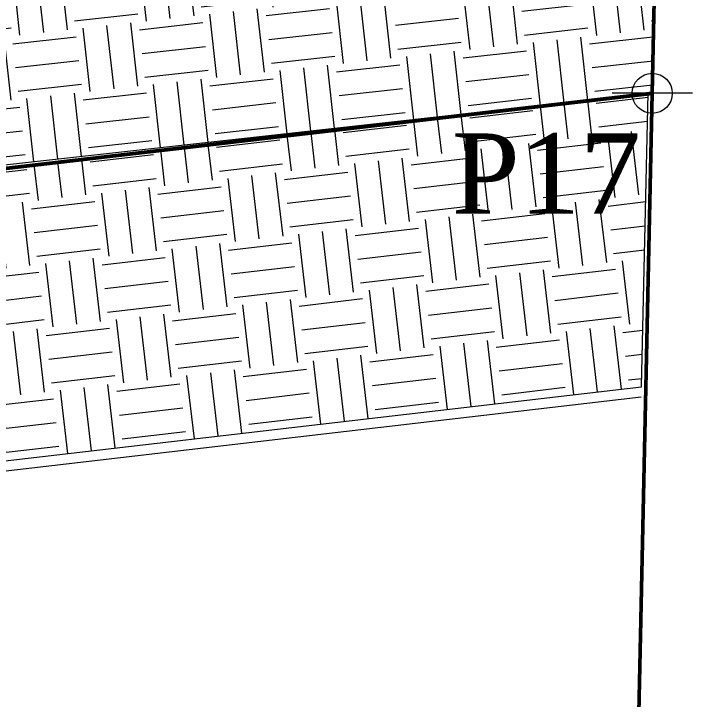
# Model space of a CAD drawing. Header units: metres. Extents: x 2 to 659295185, y -28 to 1124222152.
# Drawn here: x 658246.796 to 658250.199, y 1124117.508 to 1124120.926 of the extents above; entities that cross this region are included whole.
import ezdxf

# ---------------------------------------------------------------- set-up
doc = ezdxf.new("R2010")
doc.units = ezdxf.units.M
doc.header["$MEASUREMENT"] = 0
doc.layers.add('DPIC_Poligonal', color=7, linetype='CONTINUOUS', lineweight=60, true_color=0xc3472d)
doc.layers.add('DPIC_Poligonal General', color=7, linetype='CONTINUOUS', lineweight=50, true_color=0x008fc5)
doc.layers.add('DPIC_Poligonal P4', color=242, linetype='CONTINUOUS', lineweight=50)
doc.layers.add('DPIC_Poligonal P5', color=34, linetype='CONTINUOUS', lineweight=50)
doc.styles.add('ESTILO2', font='times.ttf')

# ---------------------------------------------------------------- blocks, each defined once
blk = doc.blocks.new('*U1474')
at = {"layer": 'DPIC_Poligonal P4', "linetype": 'Continuous', "lineweight": 9}
for p, q in [((1.3964, 0.6), (1.3964, 0.2)), ((1.5964, 0.4), (1.1964, 0.4))]:
    blk.add_line(p, q, dxfattribs=at)
blk.add_circle((1.3964, 0.4), 0.1, dxfattribs=at)
at = {"layer": 'DPIC_Poligonal P4', "color": 18, "lineweight": 9, "insert": (0.4, 0), "char_height": 0.4, "attachment_point": 4, "style": 'ESTILO2'}
blk.add_mtext('P17', dxfattribs=at)
blk = doc.blocks.new('*U1477')
at = {"layer": 'DPIC_Poligonal P5', "linetype": 'Continuous', "lineweight": 0}
for p, q in [((1.3995, 0.5994), (1.3995, 0.1994)), ((1.5995, 0.3994), (1.1995, 0.3994))]:
    blk.add_line(p, q, dxfattribs=at)
blk.add_circle((1.3995, 0.3994), 0.1, dxfattribs=at)
at = {"layer": 'DPIC_Poligonal P5', "color": 18, "lineweight": 0, "insert": (0.4, 0), "char_height": 0.4, "attachment_point": 4, "style": 'ESTILO2'}
blk.add_mtext('P17', dxfattribs=at)

msp = doc.modelspace()

# ---------------------------------------------------------------- hatches: boundary and pattern name
at = {"layer": 'DPIC_Poligonal P4', "lineweight": 0}
h = msp.add_hatch(dxfattribs=at)
h.set_pattern_fill('EARTH', color=256, scale=0.05, angle=96.3296, style=0)
h.set_pattern_definition([(96.3296, (658245.23987, 1124120.00343), (-0.350568, 0.28056), [0.3175, -0.3175]), (96.3296, (658245.12153, 1124119.9903), (-0.350568, 0.28056), [0.3175, -0.3175]), (96.3296, (658245.0032, 1124119.97717), (-0.350568, 0.28056), [0.3175, -0.3175]), (186.3296, (658244.95938, 1124120.01224), (-0.28056, -0.350568), [0.3175, -0.3175]), (186.3296, (658244.94625, 1124120.13058), (-0.28056, -0.350568), [0.3175, -0.3175]), (186.3296, (658244.93312, 1124120.24892), (-0.28056, -0.350568), [0.3175, -0.3175])])
h.paths.add_polyline_path([(658249.9791, 1124120.5291), (658250.0206, 1124122.0462), (658245.0745, 1124121.4943), (658245.2399, 1124120.0034)])
at = {"layer": 'DPIC_Poligonal P5', "lineweight": 0}
h = msp.add_hatch(dxfattribs=at)
h.set_pattern_fill('EARTH', color=256, scale=0.05, angle=96.6262, style=0)
h.set_pattern_definition([(96.626, (658245.40947, 1124118.54122), (-0.352016, 0.278742), [0.3175, -0.3175]), (96.626, (658245.2912, 1124118.52748), (-0.352016, 0.278742), [0.3175, -0.3175]), (96.626, (658245.17293, 1124118.51374), (-0.352016, 0.278742), [0.3175, -0.3175]), (186.626, (658245.12893, 1124118.5486), (-0.278742, -0.352016), [0.3175, -0.3175]), (186.626, (658245.1152, 1124118.66685), (-0.278742, -0.352016), [0.3175, -0.3175]), (186.626, (658245.10145, 1124118.78512), (-0.278742, -0.352016), [0.3175, -0.3175])])
h.paths.add_polyline_path([(658249.9254, 1124119.0658), (658249.9586, 1124120.5295), (658245.2421, 1124119.9816), (658245.4095, 1124118.5413)])

# ---------------------------------------------------------------- linework, layer by layer
at = {"layer": 'DPIC_Poligonal', "lineweight": 9}
for points in [[(658230.9083, 1124128.4414), (658250.1985, 1124130.6823), (658249.9791, 1124120.5291), (658231.7173, 1124118.4077)], [(658231.7173, 1124118.4077), (658249.9791, 1124120.5291), (658249.7604, 1124110.4127), (658232.5351, 1124108.2657)]]:
    msp.add_lwpolyline(points, close=True, dxfattribs=at)
at = {"layer": 'DPIC_Poligonal General'}
for points in [[(658230.9083, 1124128.4413), (658250.1986, 1124130.6822), (658249.9791, 1124120.529), (658231.7173, 1124118.4076)], [(658231.7173, 1124118.4076), (658249.9791, 1124120.529), (658249.7604, 1124110.4126), (658232.5351, 1124108.2656)]]:
    msp.add_lwpolyline(points, close=True, dxfattribs=at)
at = {"layer": 'DPIC_Poligonal P4'}
msp.add_lwpolyline([(658230.9083, 1124128.4414), (658250.1985, 1124130.6823), (658249.9791, 1124120.5291), (658231.7173, 1124118.4077)], close=True, dxfattribs=at)
at = {"layer": 'DPIC_Poligonal P4', "lineweight": 13}
msp.add_lwpolyline([(658245.2399, 1124120.0034), (658245.2399, 1124120.0034), (658245.2399, 1124120.0034), (658245.2399, 1124120.0034), (658245.2399, 1124120.0034), (658245.0745, 1124121.4943), (658245.0395, 1124121.8101), (658245.0124, 1124122.0539), (658244.9859, 1124122.2934), (658244.9656, 1124122.476), (658244.9417, 1124122.6912), (658244.9229, 1124122.8609), (658244.9229, 1124122.8609), (658244.9229, 1124122.8609), (658245.0745, 1124121.4943), (658250.0206, 1124122.0462), (658249.9791, 1124120.5291), (658249.9791, 1124120.5291), (658249.9791, 1124120.5291), (658245.2399, 1124120.0034)], close=True, dxfattribs=at)
at = {"layer": 'DPIC_Poligonal P5', "lineweight": 13}
msp.add_line((658245.6636, 1124118.5205), (658249.9243, 1124119.0154), dxfattribs=at)
at = {"layer": 'DPIC_Poligonal P5'}
msp.add_lwpolyline([(658231.7173, 1124118.4077), (658249.9791, 1124120.5291), (658249.7604, 1124110.4127), (658232.5351, 1124108.2657)], close=True, dxfattribs=at)
at = {"layer": 'DPIC_Poligonal P5', "lineweight": 13}
msp.add_lwpolyline([(658245.2421, 1124119.9816), (658245.2421, 1124119.9816), (658245.2421, 1124119.9816), (658245.2421, 1124119.9816), (658245.2421, 1124119.9816), (658245.4095, 1124118.5413), (658245.4095, 1124118.5413), (658245.4095, 1124118.5413), (658245.4095, 1124118.5413), (658245.4095, 1124118.5413), (658245.4095, 1124118.5413), (658245.4095, 1124118.5413), (658245.4095, 1124118.5413), (658245.4095, 1124118.5413), (658245.4095, 1124118.5413), (658249.9254, 1124119.0658), (658249.9586, 1124120.5295), (658249.9586, 1124120.5295), (658249.9586, 1124120.5295), (658245.2421, 1124119.9816)], close=True, dxfattribs=at)

# ---------------------------------------------------------------- block references
at = {"layer": 'DPIC_Poligonal P4', "lineweight": 9}
msp.add_blockref('*U1474', (658248.5827, 1124120.1291), dxfattribs=at)
at = {"layer": 'DPIC_Poligonal P5', "lineweight": 0}
msp.add_blockref('*U1477', (658248.5795, 1124120.1297), dxfattribs=at)

doc.saveas('drawing.dxf')
